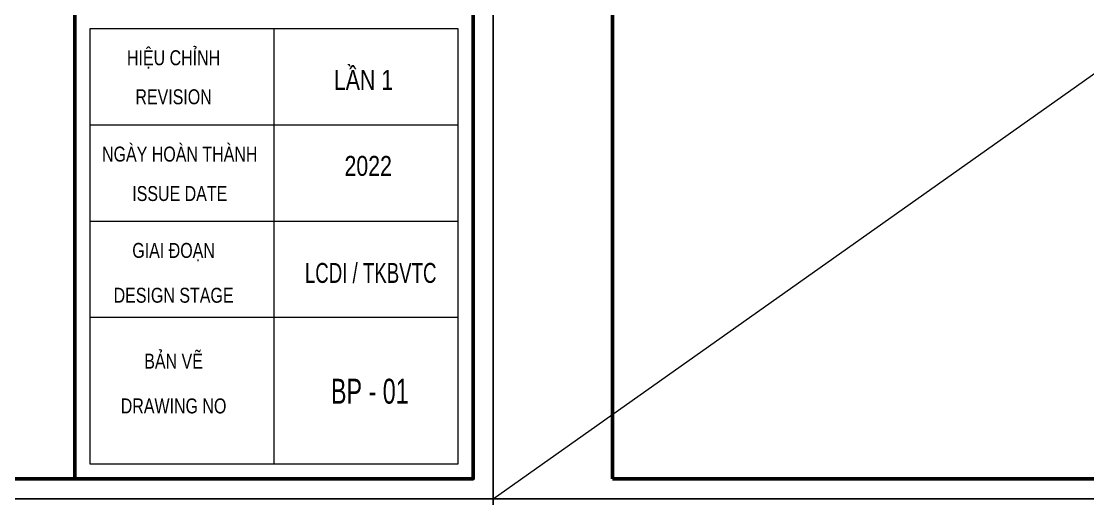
# Model space of a CAD drawing. Header units: millimetres. Extents: x 480521 to 6014615, y -961280 to 187869.
# Drawn here: x 728163 to 734586, y 77944 to 80819 of the extents above; entities that cross this region are included whole.
import ezdxf
from ezdxf.enums import TextEntityAlignment as Align

# ---------------------------------------------------------------- set-up
doc = ezdxf.new("R2010")
doc.units = ezdxf.units.MM
doc.header["$LTSCALE"] = 600
doc.header["$MEASUREMENT"] = 0
doc.layers.get('0').update_dxf_attribs({"lineweight": 0})
doc.layers.get('Defpoints').update_dxf_attribs({"lineweight": 0})
doc.layers.add('KCS_Plotter', color=11, linetype='Continuous', plot=False)
for name, color, linetype, lineweight in [('Khungten_LCDI', 7, 'Continuous', 25), ('LC Net thay', 7, 'Continuous', 25), ('LC Text1', 3, 'Continuous', 20)]:
    doc.layers.add(name, color=color, linetype=linetype, lineweight=lineweight)
doc.styles.add('Khungten', font='VHAVAN.TTF', dxfattribs={"width": 0.9, "height": 5000})
doc.styles.add('LC 1', font='VHAVANB.TTF')
doc.styles.add('Title', font='VHBLACK.TTF')

# ---------------------------------------------------------------- blocks, each defined once
blk = doc.blocks.new('lcdi fix')
at = {"layer": 'Defpoints', "lineweight": 0}
blk.add_lwpolyline([(-1200, -14850), (-1200, 14850), (40800, 14850), (40800, -14850)], close=True, dxfattribs=at)
at = {"layer": 'Khungten_LCDI', "color": 5, "lineweight": 60}
blk.add_line((36600, 14650), (36600, -14650), dxfattribs=at)
at = {"layer": 'Khungten_LCDI', "color": 5, "lineweight": 25}
blk.add_line((40600, -14650), (40600, 14650), dxfattribs=at)
at = {"layer": 'Khungten_LCDI', "color": 9, "lineweight": 15}
for p, q in [((38600, -10133), (38600, -14500)), ((40450, -11100), (36750, -11100)), ((40450, -12067), (36750, -12067)), ((40450, -13033), (36750, -13033))]:
    blk.add_line(p, q, dxfattribs=at)
at = {"layer": 'Khungten_LCDI', "color": 5, "lineweight": 60}
blk.add_lwpolyline([(0, -14650), (0, 14650), (40600, 14650), (40600, -14650)], close=True, dxfattribs=at)
at = {"layer": 'Khungten_LCDI', "color": 9, "lineweight": 15}
blk.add_lwpolyline([(36750, -14500), (40450, -14500), (40450, -10133), (36750, -10133)], close=True, dxfattribs=at)
at = {"color": 7}
for s, height, style, width, p in [('hiÖu chØnh', 150, 'Khungten', 0.8, (37592, -10499)), ('revision', 150, 'Khungten', 0.8, (37592, -10891)), ('ngµy hoµn thµnh', 150, 'Khungten', 0.8, (37654, -11466)), ('issue date', 150, 'Khungten', 0.8, (37654, -11862)), ('giai ®o¹n', 150, 'Khungten', 0.8, (37592, -12433)), ('lcdi / tkBVTC', 200, 'Title', 0.7, (39571, -12684)), ('design stage', 150, 'Khungten', 0.8, (37592, -12883)), ('b¶n vÏ', 150, 'Khungten', 0.8, (37592, -13544)), ('drawing nO', 150, 'Khungten', 0.8, (37592, -13994))]:
    blk.add_text(s, height=height, dxfattribs=dict(at, style=style, width=width)).set_placement(p, align=Align.CENTER)
at = {"color": 7, "style": 'Khungten', "width": 0.8}
for tag, p in [('REVISION', (39499, -10746)), ('NGAYHT', (39546, -11609))]:
    blk.add_attdef(tag, text='', height=200, dxfattribs=at).set_placement(p, align=Align.CENTER)
at = {"layer": 'LC Text1', "color": 3, "style": 'LC 1', "width": 1.834006}
for tag, p, p2 in [('TENBANVE1', (36913, -8886), (40339, -8886)), ('TENBANVE2', (36913, -9562), (40339, -9562))]:
    blk.add_attdef(tag, text='', height=250, dxfattribs=at).set_placement(p, p2, align=Align.FIT)
at = {"layer": 'LC Text1', "style": 'Title', "width": 0.7}
blk.add_attdef('SOBANVE', text='', height=250, dxfattribs=at).set_placement((39562, -13896), align=Align.CENTER)

msp = doc.modelspace()

# ---------------------------------------------------------------- linework, layer by layer
at = {"layer": 'KCS_Plotter'}
msp.add_line((731004.637, 77943.59), (756204.637, 95763.59), dxfattribs=at)

# ---------------------------------------------------------------- block references
at = {"layer": 'LC Net thay'}
ref = msp.add_blockref('lcdi fix', (706524.637, 86853.59), dxfattribs=dict(at, xscale=0.6000000155618168, yscale=0.6000000155618168, zscale=0.6000000155618168))
ref.add_attrib('NGAYHT', '2022', dxfattribs={"layer": 'LC Text1', "height": 119.9994, "style": 'Khungten', "width": 0.8}).set_placement((730252.282, 79887.968), align=Align.CENTER)
ref.add_attrib('REVISION', 'lÇn 1', dxfattribs={"layer": 'LC Text1', "height": 119.9994, "style": 'Khungten', "width": 0.8}).set_placement((730223.89, 80405.808), align=Align.CENTER)
ref.add_attrib('SOBANVE', 'bp - 01', dxfattribs={"layer": 'LC Text1', "height": 150, "style": 'Title', "width": 0.7}).set_placement((730261.827, 78515.882), align=Align.CENTER)
at = {"layer": 'LC Net thay', "xscale": 0.6000000155618168, "yscale": 0.6000000155618168, "zscale": 0.6000000155618168}
for p in [(731724.637, 86853.59), (706524.637, 69033.59), (731724.637, 69033.59)]:
    msp.add_blockref('lcdi fix', p, dxfattribs=at)

doc.saveas('drawing.dxf')
